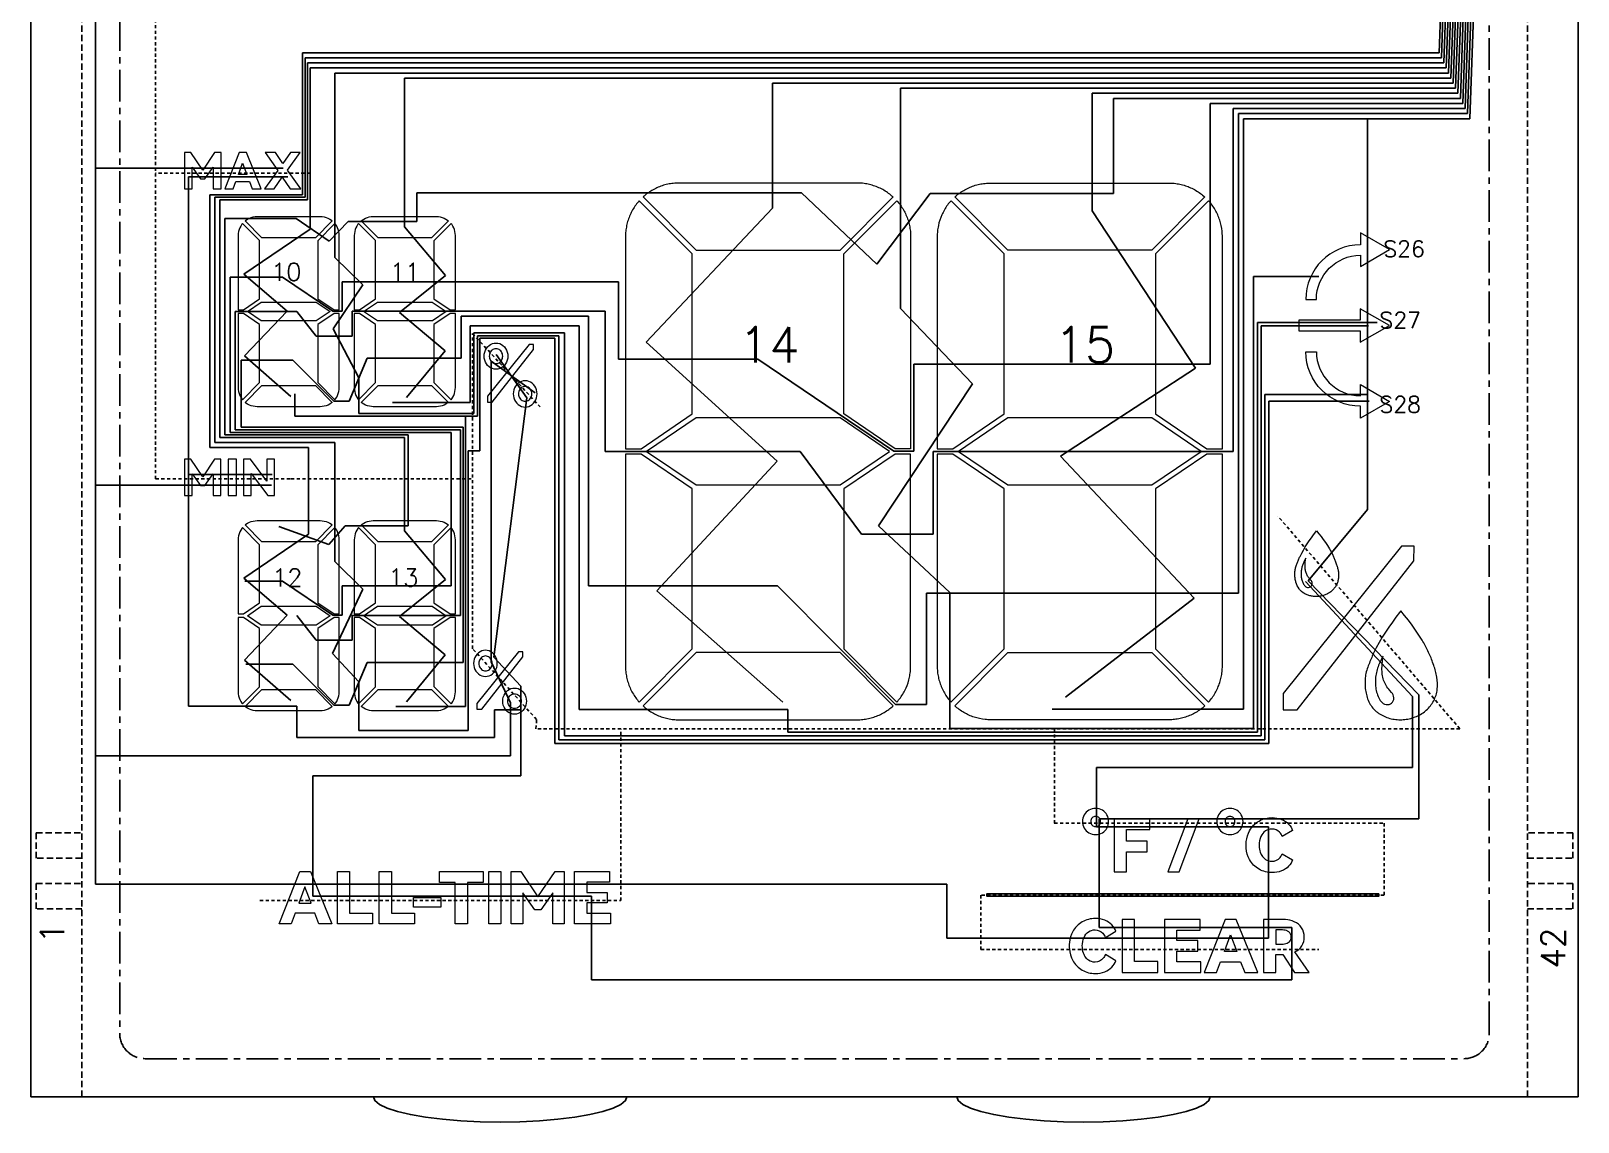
# Model space of a CAD drawing. Header units: millimetres. Extents: x 426 to 1899, y -1707 to -647.
# Drawn here: x 1028.1 to 1089.1, y -732.9 to -689.9 of the extents above; entities that cross this region are included whole.
import ezdxf
from ezdxf.enums import TextEntityAlignment as Align

# ---------------------------------------------------------------- set-up
doc = ezdxf.new("R2010")
doc.units = ezdxf.units.MM
doc.linetypes.add('CENTER', pattern=[2, 1.25, -0.25, 0.25, -0.25])
doc.linetypes.add('HIDDEN', pattern=[0.375, 0.25, -0.125])
for name, color, linetype in [('COM', 1, 'Continuous'), ('DL', 11, 'Continuous'), ('SEG', 42, 'Continuous')]:
    doc.layers.add(name, color=color, linetype=linetype)
doc.styles.add('ROMANS', font='ROMANS.shx', dxfattribs={"bigfont": 'AllInOneBig.shx'})

msp = doc.modelspace()

# ---------------------------------------------------------------- linework, layer by layer
msp.add_lwpolyline([(1089.137, -646.895), (1089.137, -731.895), (1028.137, -731.895), (1028.137, -646.895)], close=True)
at = {"linetype": 'HIDDEN'}
for points in [[(1030.137, -731.895), (1030.137, -646.895)], [(1087.137, -731.895), (1087.137, -646.895)], [(1030.137, -722.491), (1028.337, -722.491), (1028.337, -721.491), (1030.137, -721.491)], [(1087.137, -722.491), (1088.937, -722.491), (1088.937, -721.491), (1087.137, -721.491)], [(1030.137, -724.491), (1028.337, -724.491), (1028.337, -723.491), (1030.137, -723.491)], [(1087.137, -724.491), (1088.937, -724.491), (1088.937, -723.491), (1087.137, -723.491)]]:
    msp.add_lwpolyline(points, dxfattribs=at)
at = {"linetype": 'CENTER'}
msp.add_lwpolyline([(1084.637, -648.395), (1032.637, -648.395, 0.414214), (1031.637, -649.395), (1031.637, -729.395, 0.414214), (1032.637, -730.395), (1084.637, -730.395, 0.414214), (1085.637, -729.395), (1085.637, -649.395, 0.414214)], format="xyb", close=True, dxfattribs=at)
at = {"lineweight": 9}
for points in [[(1035.315, -696.088), (1035.631, -696.088), (1035.631, -694.663), (1035.38, -694.663), (1034.914, -695.35), (1034.445, -694.663), (1034.188, -694.663), (1034.188, -696.088), (1034.5, -696.088), (1034.5, -695.239), (1034.825, -695.703), (1034.994, -695.703), (1035.315, -695.243)], [(1036.865, -696.088), (1037.216, -696.088), (1036.637, -694.663), (1036.343, -694.663), (1035.781, -696.088), (1036.112, -696.088), (1036.217, -695.8), (1036.756, -695.8)], [(1038.365, -694.663), (1038.067, -695.091), (1037.774, -694.663), (1037.367, -694.663), (1037.865, -695.362), (1037.341, -696.088), (1037.723, -696.088), (1038.046, -695.625), (1038.363, -696.088), (1038.774, -696.088), (1038.251, -695.354), (1038.749, -694.663)], [(1036.32, -695.521), (1036.482, -695.078), (1036.651, -695.521)], [(1039.353, -698.018), (1037.245, -698.018), (1036.582, -697.352), (1036.611, -697.328), (1036.677, -697.284), (1036.748, -697.248), (1036.821, -697.22), (1036.897, -697.199), (1036.975, -697.186), (1037.054, -697.182), (1039.544, -697.182), (1039.62, -697.186), (1039.698, -697.198), (1039.774, -697.219), (1039.848, -697.247), (1039.918, -697.283), (1039.984, -697.326), (1040.016, -697.352)], [(1043.933, -698.018), (1041.825, -698.018), (1041.162, -697.352), (1041.192, -697.328), (1041.258, -697.284), (1041.328, -697.248), (1041.401, -697.22), (1041.477, -697.199), (1041.555, -697.186), (1041.634, -697.182), (1044.125, -697.182), (1044.2, -697.186), (1044.278, -697.198), (1044.355, -697.219), (1044.428, -697.247), (1044.499, -697.283), (1044.565, -697.326), (1044.596, -697.352)], [(1036.307, -700.858), (1036.513, -700.858), (1037.147, -700.428), (1037.147, -698.132), (1036.476, -697.459), (1036.45, -697.491), (1036.408, -697.557), (1036.372, -697.627), (1036.343, -697.701), (1036.323, -697.777), (1036.311, -697.855), (1036.307, -697.933)], [(1039.446, -700.424), (1040.086, -700.858), (1040.291, -700.858), (1040.291, -697.933), (1040.287, -697.855), (1040.275, -697.777), (1040.255, -697.701), (1040.226, -697.627), (1040.191, -697.557), (1040.148, -697.491), (1040.122, -697.459), (1039.446, -698.138)], [(1040.887, -700.858), (1041.093, -700.858), (1041.727, -700.428), (1041.727, -698.132), (1041.056, -697.459), (1041.03, -697.491), (1040.988, -697.557), (1040.952, -697.627), (1040.924, -697.701), (1040.903, -697.777), (1040.891, -697.855), (1040.887, -697.933)], [(1044.026, -700.424), (1044.666, -700.858), (1044.872, -700.858), (1044.872, -697.933), (1044.868, -697.855), (1044.855, -697.777), (1044.835, -697.701), (1044.807, -697.627), (1044.771, -697.557), (1044.728, -697.491), (1044.702, -697.459), (1044.026, -698.138)], [(1039.383, -701.303), (1037.216, -701.303), (1036.669, -700.933), (1037.216, -700.562), (1039.382, -700.562), (1039.929, -700.933)], [(1043.963, -701.303), (1041.796, -701.303), (1041.25, -700.933), (1041.797, -700.562), (1043.962, -700.562), (1044.509, -700.933)], [(1078.125, -701.275), (1078.125, -701.688), (1080.552, -701.688), (1080.552, -702.143), (1081.698, -701.481), (1080.552, -700.82), (1080.552, -701.275)], [(1036.307, -701.008), (1036.307, -703.932), (1036.311, -704.01), (1036.323, -704.088), (1036.343, -704.164), (1036.372, -704.238), (1036.407, -704.308), (1036.45, -704.374), (1036.476, -704.406), (1037.147, -703.733), (1037.147, -701.437), (1036.513, -701.008)], [(1039.446, -701.441), (1039.446, -703.728), (1040.122, -704.407), (1040.148, -704.374), (1040.191, -704.308), (1040.227, -704.238), (1040.255, -704.164), (1040.275, -704.088), (1040.287, -704.01), (1040.291, -703.932), (1040.291, -701.008), (1040.086, -701.008)], [(1040.887, -701.008), (1040.887, -703.932), (1040.891, -704.01), (1040.903, -704.088), (1040.924, -704.164), (1040.952, -704.238), (1040.988, -704.308), (1041.031, -704.374), (1041.056, -704.406), (1041.727, -703.733), (1041.727, -701.437), (1041.093, -701.008)], [(1044.026, -701.441), (1044.026, -703.728), (1044.702, -704.407), (1044.728, -704.374), (1044.771, -704.308), (1044.807, -704.238), (1044.835, -704.164), (1044.855, -704.088), (1044.868, -704.01), (1044.872, -703.932), (1044.872, -701.008), (1044.666, -701.008)], [(1046.889, -702.455), (1046.917, -702.529), (1046.934, -702.608), (1046.94, -702.689), (1046.934, -702.77), (1046.917, -702.849), (1046.889, -702.924), (1046.851, -702.993), (1046.803, -703.055), (1046.747, -703.108), (1046.685, -703.15), (1046.618, -703.181), (1046.546, -703.2), (1046.473, -703.207), (1046.4, -703.2), (1046.329, -703.181), (1046.261, -703.15), (1046.199, -703.108), (1046.143, -703.055), (1046.096, -702.993), (1046.057, -702.924), (1046.029, -702.849), (1046.013, -702.77), (1046.007, -702.689), (1046.013, -702.608), (1046.029, -702.529), (1046.057, -702.455), (1046.096, -702.385), (1046.143, -702.324), (1046.199, -702.271), (1046.261, -702.228), (1046.329, -702.197), (1046.4, -702.178), (1046.473, -702.172), (1046.546, -702.178), (1046.618, -702.197), (1046.685, -702.228), (1046.747, -702.271), (1046.803, -702.324), (1046.851, -702.385)], [(1047.775, -702.23), (1046.132, -704.27), (1046.132, -704.499), (1046.328, -704.499), (1047.946, -702.432), (1047.947, -702.23)], [(1046.353, -702.429), (1046.318, -702.453), (1046.286, -702.482), (1046.26, -702.517), (1046.238, -702.557), (1046.222, -702.599), (1046.212, -702.644), (1046.209, -702.69), (1046.212, -702.736), (1046.222, -702.781), (1046.238, -702.823), (1046.26, -702.862), (1046.286, -702.897), (1046.318, -702.927), (1046.353, -702.951), (1046.391, -702.969), (1046.432, -702.979), (1046.473, -702.983), (1046.515, -702.979), (1046.555, -702.969), (1046.593, -702.951), (1046.629, -702.927), (1046.66, -702.897), (1046.687, -702.862), (1046.709, -702.823), (1046.725, -702.781), (1046.734, -702.736), (1046.738, -702.69), (1046.734, -702.644), (1046.725, -702.599), (1046.709, -702.557), (1046.687, -702.517), (1046.66, -702.482), (1046.629, -702.453), (1046.593, -702.429), (1046.555, -702.411), (1046.515, -702.4), (1046.473, -702.397), (1046.432, -702.4), (1046.391, -702.411)], [(1039.544, -704.683), (1037.054, -704.683), (1036.978, -704.679), (1036.9, -704.667), (1036.824, -704.646), (1036.75, -704.618), (1036.68, -704.582), (1036.614, -704.539), (1036.582, -704.513), (1037.245, -703.847), (1039.353, -703.847), (1040.016, -704.513), (1039.987, -704.537), (1039.921, -704.581), (1039.851, -704.617), (1039.777, -704.645), (1039.701, -704.666), (1039.623, -704.679)], [(1044.124, -704.683), (1041.634, -704.683), (1041.558, -704.679), (1041.48, -704.667), (1041.404, -704.646), (1041.33, -704.618), (1041.26, -704.582), (1041.194, -704.539), (1041.162, -704.513), (1041.826, -703.847), (1043.933, -703.847), (1044.596, -704.513), (1044.567, -704.537), (1044.501, -704.581), (1044.431, -704.617), (1044.357, -704.645), (1044.281, -704.666), (1044.203, -704.679)], [(1047.207, -703.943), (1047.179, -704.018), (1047.162, -704.098), (1047.156, -704.178), (1047.162, -704.259), (1047.179, -704.338), (1047.207, -704.413), (1047.246, -704.482), (1047.293, -704.544), (1047.349, -704.596), (1047.411, -704.638), (1047.479, -704.669), (1047.551, -704.688), (1047.624, -704.695), (1047.697, -704.688), (1047.768, -704.669), (1047.836, -704.638), (1047.899, -704.596), (1047.954, -704.543), (1048.002, -704.482), (1048.04, -704.413), (1048.069, -704.338), (1048.085, -704.259), (1048.091, -704.178), (1048.085, -704.098), (1048.069, -704.018), (1048.04, -703.943), (1048.002, -703.875), (1047.954, -703.813), (1047.899, -703.76), (1047.836, -703.718), (1047.768, -703.687), (1047.697, -703.668), (1047.624, -703.661), (1047.55, -703.668), (1047.479, -703.687), (1047.411, -703.718), (1047.349, -703.76), (1047.293, -703.813), (1047.246, -703.875)], [(1047.362, -704.224), (1047.372, -704.268), (1047.388, -704.311), (1047.409, -704.35), (1047.436, -704.385), (1047.468, -704.414), (1047.503, -704.439), (1047.542, -704.456), (1047.582, -704.467), (1047.623, -704.47), (1047.665, -704.467), (1047.705, -704.456), (1047.744, -704.439), (1047.779, -704.415), (1047.811, -704.385), (1047.838, -704.35), (1047.86, -704.311), (1047.876, -704.269), (1047.885, -704.224), (1047.889, -704.178), (1047.885, -704.133), (1047.876, -704.088), (1047.86, -704.046), (1047.838, -704.007), (1047.811, -703.972), (1047.78, -703.942), (1047.744, -703.918), (1047.706, -703.901), (1047.665, -703.89), (1047.624, -703.886), (1047.582, -703.89), (1047.542, -703.9), (1047.504, -703.918), (1047.468, -703.942), (1047.437, -703.972), (1047.41, -704.006), (1047.388, -704.046), (1047.372, -704.088), (1047.362, -704.133), (1047.359, -704.178)], [(1060.037, -705.125), (1054.362, -705.125), (1052.412, -706.447), (1054.362, -707.77), (1060.037, -707.77), (1061.987, -706.447)], [(1066.653, -705.125), (1064.703, -706.447), (1066.653, -707.77), (1072.328, -707.77), (1074.278, -706.447), (1072.328, -705.125)], [(1034.914, -707.444), (1034.445, -706.756), (1034.188, -706.756), (1034.188, -708.182), (1034.499, -708.182), (1034.499, -707.333), (1034.824, -707.796), (1034.994, -707.796), (1035.315, -707.337), (1035.315, -708.182), (1035.63, -708.182), (1035.63, -706.756), (1035.379, -706.756)], [(1036.242, -706.756), (1035.909, -706.756), (1035.909, -708.182), (1036.242, -708.182)], [(1037.435, -707.621), (1036.789, -706.756), (1036.522, -706.756), (1036.522, -708.182), (1036.826, -708.182), (1036.826, -707.315), (1037.472, -708.182), (1037.739, -708.182), (1037.739, -706.756), (1037.435, -706.756)], [(1039.353, -710.013), (1037.245, -710.013), (1036.582, -709.347), (1036.611, -709.322), (1036.677, -709.279), (1036.748, -709.243), (1036.821, -709.214), (1036.897, -709.193), (1036.975, -709.181), (1037.054, -709.177), (1039.544, -709.177), (1039.62, -709.18), (1039.698, -709.193), (1039.774, -709.213), (1039.848, -709.241), (1039.918, -709.277), (1039.984, -709.32), (1040.016, -709.347)], [(1043.933, -710.013), (1041.825, -710.013), (1041.162, -709.347), (1041.192, -709.322), (1041.258, -709.279), (1041.328, -709.243), (1041.401, -709.214), (1041.477, -709.193), (1041.555, -709.181), (1041.634, -709.177), (1044.125, -709.177), (1044.2, -709.18), (1044.278, -709.193), (1044.355, -709.213), (1044.428, -709.241), (1044.499, -709.277), (1044.565, -709.32), (1044.596, -709.347)], [(1036.307, -712.852), (1036.513, -712.852), (1037.147, -712.422), (1037.147, -710.126), (1036.476, -709.453), (1036.45, -709.485), (1036.408, -709.551), (1036.372, -709.622), (1036.343, -709.695), (1036.323, -709.771), (1036.311, -709.849), (1036.307, -709.927)], [(1039.446, -712.418), (1040.086, -712.852), (1040.291, -712.852), (1040.291, -709.927), (1040.287, -709.849), (1040.275, -709.771), (1040.255, -709.695), (1040.226, -709.621), (1040.191, -709.551), (1040.148, -709.485), (1040.122, -709.453), (1039.446, -710.132)], [(1040.887, -712.852), (1041.093, -712.852), (1041.727, -712.422), (1041.727, -710.126), (1041.056, -709.453), (1041.03, -709.485), (1040.988, -709.551), (1040.952, -709.622), (1040.924, -709.695), (1040.903, -709.771), (1040.891, -709.849), (1040.887, -709.927)], [(1044.026, -712.418), (1044.666, -712.852), (1044.872, -712.852), (1044.872, -709.927), (1044.868, -709.849), (1044.855, -709.771), (1044.835, -709.695), (1044.807, -709.621), (1044.771, -709.551), (1044.728, -709.485), (1044.702, -709.453), (1044.026, -710.132)], [(1077.506, -715.99), (1077.506, -716.639), (1078.062, -716.639), (1082.666, -710.76), (1082.67, -710.185), (1082.18, -710.185)], [(1036.307, -713.002), (1036.307, -715.927), (1036.311, -716.004), (1036.323, -716.082), (1036.343, -716.159), (1036.372, -716.232), (1036.407, -716.303), (1036.45, -716.369), (1036.476, -716.401), (1037.147, -715.728), (1037.147, -713.432), (1036.513, -713.002)], [(1039.383, -713.297), (1037.216, -713.297), (1036.669, -712.927), (1037.216, -712.556), (1039.382, -712.556), (1039.929, -712.927)], [(1039.446, -713.436), (1039.446, -715.722), (1040.122, -716.401), (1040.148, -716.369), (1040.191, -716.303), (1040.227, -716.232), (1040.255, -716.159), (1040.275, -716.082), (1040.287, -716.004), (1040.291, -715.927), (1040.291, -713.002), (1040.086, -713.002)], [(1040.887, -713.002), (1040.887, -715.927), (1040.891, -716.004), (1040.903, -716.082), (1040.924, -716.159), (1040.952, -716.232), (1040.988, -716.303), (1041.031, -716.369), (1041.056, -716.401), (1041.727, -715.728), (1041.727, -713.432), (1041.093, -713.002)], [(1043.963, -713.297), (1041.796, -713.297), (1041.25, -712.927), (1041.797, -712.556), (1043.962, -712.556), (1044.509, -712.927)], [(1044.026, -713.436), (1044.026, -715.722), (1044.702, -716.401), (1044.728, -716.369), (1044.771, -716.303), (1044.807, -716.232), (1044.835, -716.159), (1044.855, -716.082), (1044.868, -716.004), (1044.872, -715.927), (1044.872, -713.002), (1044.666, -713.002)], [(1045.913, -714.314), (1045.845, -714.345), (1045.783, -714.388), (1045.727, -714.44), (1045.68, -714.502), (1045.642, -714.571), (1045.613, -714.646), (1045.596, -714.725), (1045.591, -714.806), (1045.596, -714.887), (1045.613, -714.966), (1045.642, -715.041), (1045.68, -715.11), (1045.727, -715.171), (1045.783, -715.224), (1045.845, -715.266), (1045.913, -715.297), (1045.984, -715.316), (1046.057, -715.323), (1046.13, -715.316), (1046.201, -715.297), (1046.268, -715.266), (1046.331, -715.224), (1046.387, -715.171), (1046.434, -715.11), (1046.472, -715.041), (1046.5, -714.966), (1046.518, -714.887), (1046.523, -714.806), (1046.518, -714.725), (1046.5, -714.646), (1046.472, -714.571), (1046.434, -714.502), (1046.387, -714.44), (1046.331, -714.388), (1046.268, -714.345), (1046.201, -714.314), (1046.13, -714.295), (1046.057, -714.289), (1045.984, -714.295)], [(1047.358, -714.347), (1045.716, -716.386), (1045.716, -716.614), (1045.911, -716.614), (1047.529, -714.548), (1047.53, -714.347)], [(1045.937, -714.545), (1045.902, -714.57), (1045.87, -714.599), (1045.843, -714.634), (1045.822, -714.673), (1045.806, -714.716), (1045.796, -714.76), (1045.793, -714.806), (1045.796, -714.852), (1045.806, -714.897), (1045.822, -714.939), (1045.843, -714.978), (1045.87, -715.013), (1045.902, -715.043), (1045.937, -715.067), (1045.975, -715.085), (1046.016, -715.096), (1046.057, -715.099), (1046.098, -715.096), (1046.139, -715.085), (1046.177, -715.067), (1046.212, -715.043), (1046.244, -715.013), (1046.271, -714.978), (1046.292, -714.939), (1046.308, -714.897), (1046.318, -714.852), (1046.321, -714.806), (1046.318, -714.76), (1046.308, -714.716), (1046.292, -714.673), (1046.271, -714.634), (1046.244, -714.599), (1046.212, -714.57), (1046.177, -714.545), (1046.139, -714.528), (1046.098, -714.517), (1046.057, -714.513), (1046.016, -714.517), (1045.975, -714.528)], [(1039.544, -716.677), (1037.054, -716.677), (1036.978, -716.673), (1036.9, -716.661), (1036.824, -716.641), (1036.75, -716.612), (1036.68, -716.577), (1036.614, -716.533), (1036.582, -716.507), (1037.245, -715.841), (1039.353, -715.841), (1040.016, -716.507), (1039.987, -716.532), (1039.921, -716.575), (1039.851, -716.611), (1039.777, -716.64), (1039.701, -716.661), (1039.623, -716.673)], [(1044.124, -716.677), (1041.634, -716.677), (1041.558, -716.673), (1041.48, -716.661), (1041.404, -716.641), (1041.33, -716.612), (1041.26, -716.577), (1041.194, -716.533), (1041.162, -716.507), (1041.826, -715.841), (1043.933, -715.841), (1044.596, -716.507), (1044.567, -716.532), (1044.501, -716.575), (1044.431, -716.611), (1044.357, -716.64), (1044.281, -716.661), (1044.203, -716.673)], [(1047.585, -715.99), (1047.623, -716.059), (1047.651, -716.134), (1047.668, -716.213), (1047.674, -716.294), (1047.668, -716.375), (1047.651, -716.453), (1047.623, -716.528), (1047.585, -716.597), (1047.537, -716.659), (1047.481, -716.711), (1047.419, -716.754), (1047.351, -716.785), (1047.28, -716.804), (1047.207, -716.81), (1047.133, -716.804), (1047.062, -716.785), (1046.994, -716.754), (1046.932, -716.712), (1046.876, -716.659), (1046.829, -716.597), (1046.79, -716.528), (1046.762, -716.453), (1046.745, -716.375), (1046.739, -716.294), (1046.745, -716.213), (1046.762, -716.134), (1046.79, -716.059), (1046.829, -715.99), (1046.876, -715.928), (1046.932, -715.876), (1046.994, -715.834), (1047.062, -715.803), (1047.133, -715.784), (1047.207, -715.777), (1047.28, -715.784), (1047.351, -715.803), (1047.419, -715.834), (1047.481, -715.876), (1047.537, -715.928)], [(1047.207, -716.586), (1047.165, -716.582), (1047.125, -716.572), (1047.086, -716.554), (1047.051, -716.53), (1047.02, -716.5), (1046.992, -716.465), (1046.97, -716.427), (1046.955, -716.384), (1046.945, -716.339), (1046.942, -716.294), (1046.945, -716.248), (1046.955, -716.204), (1046.971, -716.162), (1046.993, -716.122), (1047.02, -716.088), (1047.051, -716.058), (1047.087, -716.034), (1047.125, -716.016), (1047.166, -716.006), (1047.207, -716.002), (1047.248, -716.006), (1047.289, -716.016), (1047.327, -716.034), (1047.362, -716.058), (1047.394, -716.088), (1047.421, -716.123), (1047.443, -716.162), (1047.458, -716.204), (1047.468, -716.249), (1047.471, -716.294), (1047.468, -716.34), (1047.458, -716.384), (1047.443, -716.427), (1047.421, -716.466), (1047.394, -716.5), (1047.362, -716.53), (1047.327, -716.554), (1047.288, -716.572), (1047.248, -716.583)], [(1070.848, -720.93), (1070.848, -723.021), (1071.337, -723.021), (1071.337, -722.235), (1072.154, -722.235), (1072.154, -721.813), (1071.337, -721.813), (1071.337, -721.355), (1072.248, -721.355), (1072.248, -720.93)], [(1073.751, -720.93), (1072.968, -723.021), (1073.414, -723.021), (1074.197, -720.93)], [(1038.402, -725.079), (1037.923, -725.079), (1038.737, -723.017), (1039.163, -723.017), (1040, -725.079), (1039.493, -725.079), (1039.335, -724.663), (1038.554, -724.663)], [(1040.22, -723.017), (1040.702, -723.017), (1040.702, -724.651), (1041.606, -724.651), (1041.606, -725.08), (1040.22, -725.08)], [(1041.871, -723.017), (1042.353, -723.017), (1042.353, -724.651), (1043.258, -724.651), (1043.258, -725.08), (1041.871, -725.08)], [(1045.966, -723.442), (1045.346, -723.442), (1045.346, -725.08), (1044.867, -725.08), (1044.867, -723.442), (1044.247, -723.442), (1044.247, -723.017), (1045.966, -723.017)], [(1046.67, -725.079), (1046.189, -725.079), (1046.189, -723.016), (1046.67, -723.016)], [(1048.243, -724.522), (1047.998, -724.522), (1047.527, -723.851), (1047.527, -725.08), (1047.076, -725.08), (1047.076, -723.017), (1047.448, -723.017), (1048.128, -724.011), (1048.801, -723.017), (1049.164, -723.017), (1049.164, -725.08), (1048.708, -725.08), (1048.708, -723.857)], [(1050.855, -724.248), (1050.049, -724.248), (1050.049, -724.663), (1050.982, -724.663), (1050.982, -725.079), (1049.568, -725.079), (1049.568, -723.017), (1050.948, -723.017), (1050.948, -723.431), (1050.049, -723.431), (1050.049, -723.837), (1050.855, -723.837)], [(1038.937, -723.617), (1038.704, -724.26), (1039.183, -724.26)], [(1043.224, -724.037), (1044.297, -724.037), (1044.297, -724.42), (1043.224, -724.42)], [(1071.16, -724.907), (1071.16, -726.999), (1072.566, -726.999), (1072.566, -726.565), (1071.648, -726.565), (1071.648, -724.907)], [(1074.234, -724.907), (1072.834, -724.907), (1072.834, -726.999), (1074.269, -726.999), (1074.269, -726.576), (1073.323, -726.576), (1073.323, -726.156), (1074.14, -726.156), (1074.14, -725.739), (1073.323, -725.739), (1073.323, -725.327), (1074.234, -725.327)], [(1075.226, -724.907), (1074.4, -726.999), (1074.886, -726.999), (1075.04, -726.576), (1075.832, -726.576), (1075.992, -726.999), (1076.506, -726.999), (1075.657, -724.907)], [(1075.192, -726.167), (1075.429, -725.516), (1075.677, -726.167)]]:
    msp.add_lwpolyline(points, close=True, dxfattribs=at)
for points in [[(1060.713, -695.863), (1053.686, -695.863, 0.027043), (1053.463, -695.875, 0.02569), (1053.243, -695.91, 0.025883), (1053.029, -695.969, 0.025378), (1052.821, -696.05, 0.02692), (1052.623, -696.152, 0.026894), (1052.437, -696.275, 0.023453), (1052.271, -696.411), (1054.362, -698.51), (1060.037, -698.51), (1062.128, -696.411, 0.025285), (1061.955, -696.27, 0.025796), (1061.769, -696.148, 0.025715), (1061.57, -696.047, 0.027232), (1061.363, -695.967, 0.027355), (1061.148, -695.909, 0.026162), (1060.928, -695.874, 0.026007)], [(1066.653, -698.51), (1064.562, -696.411, -0.023448), (1064.728, -696.275, -0.026894), (1064.914, -696.152, -0.026903), (1065.112, -696.05, -0.025381), (1065.319, -695.969, -0.025883), (1065.534, -695.91, -0.025686), (1065.754, -695.875, -0.027041), (1065.977, -695.863), (1073.004, -695.863, -0.026007), (1073.218, -695.874, -0.026162), (1073.439, -695.909, -0.027355), (1073.653, -695.967, -0.027232), (1073.861, -696.047, -0.025715), (1074.059, -696.148, -0.025796), (1074.246, -696.27, -0.025285), (1074.419, -696.411), (1072.328, -698.51)], [(1051.577, -706.342), (1052.191, -706.342), (1054.213, -704.97), (1054.213, -698.66), (1052.122, -696.56, 0.026749), (1051.982, -696.733, 0.027226), (1051.861, -696.92, 0.026495), (1051.76, -697.119, 0.026396), (1051.68, -697.327, 0.027146), (1051.623, -697.542, 0.026635), (1051.588, -697.762, 0.025324), (1051.577, -697.981)], [(1062.821, -706.342), (1062.208, -706.342), (1060.187, -704.97), (1060.187, -698.66), (1062.276, -696.56, -0.026097), (1062.416, -696.733, -0.027338), (1062.537, -696.92, -0.026695), (1062.638, -697.118, -0.026129), (1062.718, -697.326, -0.025862), (1062.776, -697.541, -0.025449), (1062.81, -697.761, -0.025455), (1062.821, -697.981)], [(1063.868, -706.342), (1064.481, -706.342), (1066.504, -704.97), (1066.504, -698.66), (1064.413, -696.56, 0.026754), (1064.273, -696.733, 0.027264), (1064.152, -696.92, 0.0257), (1064.051, -697.119, 0.053033), (1063.914, -697.542, 0.026602), (1063.879, -697.762, 0.025331), (1063.868, -697.981)], [(1072.477, -704.97), (1074.498, -706.342), (1075.112, -706.342), (1075.112, -697.981, 0.025455), (1075.101, -697.761, 0.05314), (1075.009, -697.326, 0.026129), (1074.929, -697.118, 0.026695), (1074.828, -696.92, 0.027338), (1074.707, -696.733, 0.026097), (1074.567, -696.56), (1072.477, -698.66)], [(1078.405, -700.449), (1078.821, -700.449, -0.413108), (1080.553, -698.713), (1080.553, -699.15), (1081.698, -698.489), (1080.553, -697.827), (1080.553, -698.296, 0.41331)], [(1081.698, -704.474), (1080.553, -705.135), (1080.553, -704.666, -0.413408), (1078.405, -702.514), (1078.821, -702.514, 0.413145), (1080.553, -704.25), (1080.553, -703.813)], [(1051.577, -706.554), (1051.577, -714.913, 0.025176), (1051.589, -715.131, 0.025437), (1051.623, -715.351, 0.02596), (1051.68, -715.566, 0.05203), (1051.86, -715.973, 0.025206), (1051.981, -716.16, 0.02621), (1052.121, -716.333), (1054.213, -714.234), (1054.213, -707.924), (1052.191, -706.554)], [(1060.186, -707.924), (1060.186, -714.234), (1062.276, -716.333, 0.027763), (1062.417, -716.16, 0.027313), (1062.538, -715.973, 0.026502), (1062.639, -715.775, 0.051522), (1062.776, -715.351, 0.026215), (1062.81, -715.132, 0.026815), (1062.821, -714.913), (1062.821, -706.553), (1062.207, -706.553)], [(1063.868, -706.554), (1063.868, -714.913, 0.025204), (1063.88, -715.131, 0.025482), (1063.914, -715.351, 0.02596), (1063.971, -715.566, 0.025669), (1064.051, -715.774, 0.026688), (1064.151, -715.973, 0.025178), (1064.272, -716.16, 0.026178), (1064.412, -716.333), (1066.503, -714.234), (1066.503, -707.924), (1064.482, -706.554)], [(1072.476, -707.924), (1072.476, -714.234), (1074.567, -716.333, 0.027763), (1074.707, -716.16, 0.027313), (1074.829, -715.973, 0.026502), (1074.93, -715.775, 0.027952), (1075.009, -715.566, 0.026949), (1075.067, -715.351, 0.026215), (1075.101, -715.132, 0.026815), (1075.112, -714.913), (1075.112, -706.553), (1074.498, -706.553)], [(1078.989, -712.155, -0.037147), (1078.846, -712.171, -0.04056), (1078.702, -712.165, -0.039202), (1078.56, -712.138, -0.039275), (1078.424, -712.089, -0.040696), (1078.298, -712.019), (1078.234, -711.971, -0.058122), (1078.135, -711.866, -0.08982), (1078.012, -711.606, -0.032301), (1077.983, -711.465, -0.029475), (1077.971, -711.322, -0.02971), (1077.976, -711.177, -0.04035), (1078.001, -711.035), (1078.014, -710.992, -0.011381), (1078.062, -710.856, -0.011845), (1078.115, -710.722, -0.010834), (1078.175, -710.59), (1078.24, -710.461), (1078.309, -710.335), (1078.383, -710.211), (1078.46, -710.089), (1078.54, -709.969), (1078.623, -709.851), (1078.708, -709.734), (1078.794, -709.619), (1078.824, -709.581), (1078.914, -709.693), (1079.003, -709.807), (1079.089, -709.922), (1079.173, -710.04), (1079.254, -710.16), (1079.33, -710.282, -0.009798), (1079.402, -710.407, -0.00989), (1079.467, -710.536, -0.011282), (1079.526, -710.667, -0.014789), (1079.578, -710.802), (1079.605, -710.879, -0.019227), (1079.649, -711.016, -0.024299), (1079.68, -711.158, -0.033248), (1079.695, -711.301, -0.038872), (1079.689, -711.445, -0.045113), (1079.659, -711.586, -0.04854), (1079.604, -711.719, -0.043102), (1079.525, -711.84, -0.040191), (1079.428, -711.946), (1079.384, -711.985, -0.036204), (1079.26, -712.06, -0.035473), (1079.128, -712.117, -0.036405)], [(1078.217, -711.299, 0.038974), (1078.231, -711.442, 0.043739), (1078.268, -711.581, 0.055855), (1078.332, -711.711, 0.15475), (1078.436, -711.798, 0.211475), (1078.576, -711.793), (1078.6, -711.777, 0.239774), (1078.655, -711.649, 0.174707), (1078.6, -711.519), (1078.559, -711.475, -0.043741), (1078.473, -711.36, -0.057211), (1078.412, -711.23, -0.051449), (1078.381, -711.089, -0.033039), (1078.375, -710.945, -0.029018), (1078.4, -710.658), (1078.352, -710.744, 0.02601), (1078.294, -710.875, 0.030588), (1078.25, -711.013, 0.032117), (1078.224, -711.155, 0.032843)], [(1080.804, -716.092, 0.08975), (1081.008, -716.522, 0.058852), (1081.172, -716.697, 0.024086), (1081.28, -716.776, 0.040472), (1081.488, -716.893, 0.039202), (1081.713, -716.974, 0.040937), (1081.948, -717.019, 0.037461), (1082.187, -717.028, 0.038928), (1082.424, -717.001, 0.037722), (1082.655, -716.939, 0.036249), (1082.875, -716.845, 0.034797), (1083.079, -716.72), (1083.152, -716.655, 0.037544), (1083.314, -716.479, 0.045244), (1083.444, -716.279, 0.046505), (1083.536, -716.058, 0.044266), (1083.586, -715.824, 0.072707), (1083.571, -715.348, 0.026755), (1083.519, -715.114, 0.019643), (1083.446, -714.886), (1083.402, -714.758, 0.012614), (1083.316, -714.535, 0.011564), (1083.218, -714.316, 0.012046), (1083.109, -714.103, 0.010847), (1082.991, -713.895), (1082.864, -713.692), (1082.731, -713.494), (1082.591, -713.299), (1082.447, -713.108), (1082.3, -712.919), (1082.151, -712.732), (1082.102, -712.795), (1081.958, -712.986), (1081.817, -713.18), (1081.68, -713.376), (1081.547, -713.575), (1081.419, -713.777), (1081.297, -713.983), (1081.182, -714.193), (1081.074, -714.407, 0.011053), (1080.976, -714.625, 0.011915), (1080.887, -714.847, 0.011246), (1080.808, -715.073), (1080.785, -715.145, 0.041635), (1080.745, -715.38, 0.029838), (1080.737, -715.62, 0.029756), (1080.756, -715.858, 0.032894)], [(1060.037, -714.383), (1054.362, -714.383), (1052.271, -716.483, 0.02636), (1052.444, -716.624, 0.02571), (1052.63, -716.746, 0.025351), (1052.828, -716.848, 0.026863), (1053.036, -716.927, 0.02712), (1053.251, -716.985, 0.026713), (1053.471, -717.019, 0.024759), (1053.686, -717.03), (1060.713, -717.03, 0.02617), (1060.935, -717.018, 0.026574), (1061.155, -716.983, 0.026713), (1061.37, -716.924, 0.028221), (1061.578, -716.844, 0.026758), (1061.776, -716.742, 0.024995), (1061.962, -716.619, 0.025684), (1062.128, -716.483)], [(1065.977, -717.03, -0.024668), (1065.762, -717.019, -0.052549), (1065.327, -716.927, -0.026863), (1065.119, -716.848, -0.025976), (1064.921, -716.746, -0.026246), (1064.734, -716.624, -0.025381), (1064.562, -716.483), (1066.653, -714.383), (1072.328, -714.383), (1074.419, -716.483, -0.025684), (1074.252, -716.619, -0.024995), (1074.067, -716.742, -0.026758), (1073.869, -716.844, -0.028221), (1073.661, -716.924, -0.026713), (1073.446, -716.983, -0.026574), (1073.226, -717.018, -0.02617), (1073.004, -717.03)], [(1081.144, -715.582, 0.038755), (1081.168, -715.82, 0.043309), (1081.229, -716.051, 0.055605), (1081.334, -716.265, 0.157706), (1081.507, -716.41, 0.214379), (1081.739, -716.401), (1081.779, -716.376, 0.240999), (1081.87, -716.164, 0.175538), (1081.779, -715.948), (1081.712, -715.875, -0.042455), (1081.569, -715.683, -0.057014), (1081.468, -715.467, -0.052036), (1081.417, -715.234, -0.034265), (1081.406, -714.995, -0.019856), (1081.42, -714.756, -0.012459), (1081.448, -714.518, 0.017371), (1081.368, -714.661, 0.026785), (1081.271, -714.88, 0.030732), (1081.199, -715.108, 0.033819), (1081.155, -715.343, 0.034465)], [(1069.852, -720.597, 0.13599), (1069.665, -720.782, 0.134469), (1069.597, -721.044, 0.136373), (1069.665, -721.302, 0.133315), (1069.852, -721.485, 0.132147), (1070.114, -721.553, 0.132004), (1070.38, -721.485, 0.136567), (1070.562, -721.302, 0.132546), (1070.628, -721.044, 0.129725), (1070.562, -720.781, 0.138032), (1070.38, -720.597, 0.133619), (1070.114, -720.53, 0.131214)], [(1069.975, -721.187, 0.216647), (1070.114, -721.244, 0.211796), (1070.255, -721.187, 0.202083), (1070.311, -721.044, 0.200655), (1070.255, -720.897, 0.21318), (1070.114, -720.838, 0.219714), (1069.975, -720.895, 0.192468), (1069.922, -721.044, 0.196943)], [(1075.15, -720.597, 0.13599), (1074.963, -720.782, 0.134469), (1074.894, -721.044, 0.136373), (1074.963, -721.302, 0.133315), (1075.15, -721.485, 0.132147), (1075.412, -721.553, 0.132004), (1075.677, -721.485, 0.136567), (1075.86, -721.302, 0.132546), (1075.926, -721.044, 0.129725), (1075.86, -720.781, 0.138032), (1075.677, -720.597, 0.133619), (1075.412, -720.53, 0.131214)], [(1075.273, -721.187, 0.216647), (1075.412, -721.244, 0.211796), (1075.553, -721.187, 0.202083), (1075.609, -721.044, 0.200655), (1075.553, -720.897, 0.21318), (1075.412, -720.838, 0.219714), (1075.273, -720.895, 0.192468), (1075.22, -721.044, 0.196943)], [(1077.39, -722.456, 0.066814), (1077.475, -722.313), (1077.883, -722.553, -0.112021), (1077.726, -722.806, -0.104124), (1077.448, -722.99, -0.097407), (1077.075, -723.058, -0.133353), (1076.558, -722.924, -0.13916), (1076.186, -722.543, -0.106925), (1076.054, -722.091, -0.044283), (1076.055, -721.835, -0.104322), (1076.186, -721.404, -0.138837), (1076.558, -721.024, -0.132875), (1077.075, -720.89, -0.099091), (1077.448, -720.958, -0.105783), (1077.726, -721.142, -0.113573), (1077.883, -721.395), (1077.475, -721.635, 0.086357), (1077.368, -721.466, 0.217169), (1077.063, -721.338, 0.152358), (1076.81, -721.414, 0.137417), (1076.63, -721.634, 0.10837), (1076.563, -721.973, 0.02331), (1076.567, -722.067, 0.086542), (1076.63, -722.313, 0.030004), (1076.667, -722.381, 0.110104), (1076.81, -722.534, 0.151855), (1077.063, -722.61, 0.2397)], [(1069.083, -725.813, 0.044283), (1069.081, -726.069, 0.106925), (1069.214, -726.52, 0.13916), (1069.585, -726.902, 0.133353), (1070.102, -727.036, 0.097407), (1070.475, -726.967, 0.104124), (1070.754, -726.783, 0.112021), (1070.911, -726.53), (1070.502, -726.29, -0.066814), (1070.418, -726.434, -0.2397), (1070.091, -726.587, -0.151855), (1069.838, -726.512, -0.110104), (1069.694, -726.359, -0.030004), (1069.658, -726.29, -0.086542), (1069.595, -726.044, -0.02331), (1069.591, -725.95, -0.10837), (1069.658, -725.612, -0.137417), (1069.838, -725.392, -0.152358), (1070.091, -725.316, -0.217169), (1070.396, -725.444, -0.086357), (1070.502, -725.613), (1070.911, -725.373, 0.113573), (1070.754, -725.12, 0.105783), (1070.475, -724.936, 0.099091), (1070.102, -724.867, 0.132875), (1069.585, -725.002, 0.138837), (1069.214, -725.382, 0.104322)], [(1076.729, -724.907), (1076.729, -726.999), (1077.218, -726.999), (1077.218, -726.29), (1077.495, -726.29), (1077.958, -726.996), (1078.538, -726.999), (1077.975, -726.187, 0.140389), (1078.246, -725.947, 0.143156), (1078.341, -725.599, 0.148395), (1078.238, -725.236, 0.147459), (1077.942, -724.993, 0.086219), (1077.6, -724.911, 0.019145), (1077.489, -724.907)], [(1077.218, -725.882), (1077.432, -725.882, 0.026963), (1077.51, -725.878, 0.102467), (1077.71, -725.817, 0.252177), (1077.823, -725.645, 0.07246), (1077.821, -725.541, 0.256348), (1077.687, -725.365, 0.034491), (1077.64, -725.346, 0.075864), (1077.432, -725.319), (1077.218, -725.319)]]:
    msp.add_lwpolyline(points, format="xyb", close=True, dxfattribs=at)
at = {"ltscale": 0.5}
msp.add_lwpolyline([(1081.279, -723.888), (1081.279, -723.988), (1065.83, -723.988), (1065.83, -723.888)], close=True, dxfattribs=at)
for points in [[(1041.637, -731.895), (1041.698, -732.051), (1041.881, -732.204), (1042.182, -732.349), (1042.592, -732.483), (1043.101, -732.602), (1043.698, -732.704), (1044.367, -732.786), (1045.092, -732.846), (1045.855, -732.883), (1046.637, -732.895), (1047.419, -732.883), (1048.182, -732.846), (1048.907, -732.786), (1049.576, -732.704), (1050.172, -732.602), (1050.682, -732.483), (1051.092, -732.349), (1051.392, -732.204), (1051.575, -732.051), (1051.637, -731.895)], [(1064.637, -731.895), (1064.698, -732.051), (1064.881, -732.204), (1065.182, -732.349), (1065.592, -732.483), (1066.101, -732.602), (1066.698, -732.704), (1067.367, -732.786), (1068.092, -732.846), (1068.855, -732.883), (1069.637, -732.895), (1070.419, -732.883), (1071.182, -732.846), (1071.907, -732.786), (1072.576, -732.704), (1073.172, -732.602), (1073.682, -732.483), (1074.092, -732.349), (1074.392, -732.204), (1074.575, -732.051), (1074.637, -731.895)]]:
    msp.add_lwpolyline(points)
at = {"layer": 'COM'}
for p, q in [((1085.209, -672.105), (1084.496, -692.524)), ((1070.814, -692.524), (1084.496, -692.524)), ((1070.814, -692.524), (1070.814, -696.276)), ((1058.517, -696.245), (1043.35, -696.245)), ((1043.35, -696.245), (1043.35, -697.376)), ((1061.494, -699.063), (1058.517, -696.245)), ((1063.597, -696.276), (1061.494, -699.063)), ((1070.814, -696.276), (1063.597, -696.276)), ((1038.592, -697.261), (1035.787, -697.261)), ((1035.787, -697.261), (1035.787, -705.796)), ((1039.897, -698.151), (1038.592, -697.261)), ((1040.644, -697.376), (1039.897, -698.151)), ((1043.35, -697.376), (1040.644, -697.376)), ((1035.787, -705.796), (1043.012, -705.796)), ((1043.012, -705.796), (1043.012, -709.382)), ((1039.88, -710.113), (1037.915, -709.407)), ((1040.531, -709.382), (1039.88, -710.113)), ((1043.012, -709.382), (1040.531, -709.382))]:
    msp.add_line(p, q, dxfattribs=at)
at = {"layer": 'COM', "color": 2}
for p, q in [((1085.26, -673.505), (1084.589, -692.724)), ((1084.589, -692.724), (1074.631, -692.724)), ((1074.631, -692.724), (1074.631, -703.007)), ((1038.052, -699.569), (1035.987, -699.569)), ((1035.987, -699.569), (1035.987, -705.696)), ((1040.035, -700.914), (1038.052, -699.569)), ((1051.304, -699.759), (1040.406, -699.759)), ((1040.406, -699.759), (1040.406, -700.914)), ((1051.304, -702.803), (1051.304, -699.759)), ((1040.035, -700.914), (1040.406, -700.914)), ((1056.802, -702.803), (1051.304, -702.803)), ((1062.154, -706.433), (1056.802, -702.803)), ((1074.631, -703.007), (1062.941, -703.007)), ((1062.941, -703.007), (1062.941, -706.433)), ((1035.987, -705.696), (1044.703, -705.696)), ((1044.703, -711.753), (1044.703, -705.696)), ((1062.941, -706.433), (1062.154, -706.433)), ((1038.052, -711.563), (1036.575, -711.563)), ((1040.035, -712.909), (1038.052, -711.563)), ((1044.703, -711.753), (1040.406, -711.753)), ((1040.406, -711.753), (1040.406, -712.909)), ((1040.035, -712.909), (1040.406, -712.909))]:
    msp.add_line(p, q, dxfattribs=at)
at = {"layer": 'COM', "color": 3}
for p, q in [((1085.312, -674.905), (1084.682, -692.924)), ((1075.543, -692.924), (1084.682, -692.924)), ((1075.543, -706.451), (1075.543, -692.924)), ((1038.616, -700.927), (1036.187, -700.927)), ((1036.187, -700.927), (1036.187, -705.596)), ((1039.377, -701.899), (1038.616, -700.927)), ((1050.779, -700.919), (1040.8, -700.919)), ((1040.8, -700.919), (1040.8, -701.899)), ((1050.779, -706.456), (1050.779, -700.919)), ((1040.8, -701.899), (1039.377, -701.899)), ((1036.187, -705.596), (1045.074, -705.596)), ((1045.074, -712.914), (1045.074, -705.596)), ((1058.464, -706.456), (1050.779, -706.456)), ((1060.89, -709.71), (1058.464, -706.456)), ((1075.543, -706.451), (1063.711, -706.451)), ((1063.711, -706.451), (1063.711, -709.71)), ((1063.711, -709.71), (1060.89, -709.71)), ((1039.377, -713.893), (1038.616, -712.921)), ((1045.074, -712.914), (1040.8, -712.914)), ((1040.8, -712.914), (1040.8, -713.893)), ((1040.8, -713.893), (1039.377, -713.893))]:
    msp.add_line(p, q, dxfattribs=at)
at = {"layer": 'COM', "color": 4}
for p, q in [((1085.363, -676.305), (1084.775, -693.124)), ((1075.743, -693.124), (1084.775, -693.124)), ((1075.743, -693.124), (1075.743, -712.032)), ((1050.126, -701.119), (1045.104, -701.119)), ((1045.104, -701.119), (1045.104, -702.775)), ((1050.126, -711.754), (1050.126, -701.119)), ((1038.461, -702.845), (1036.423, -702.845)), ((1036.423, -702.845), (1036.423, -705.496)), ((1040.074, -704.465), (1038.461, -702.845)), ((1041.392, -702.775), (1040.689, -704.465)), ((1045.104, -702.775), (1041.392, -702.775)), ((1040.689, -704.465), (1040.074, -704.465)), ((1036.423, -705.496), (1045.174, -705.496)), ((1045.174, -714.77), (1045.174, -705.496)), ((1057.567, -711.754), (1050.126, -711.754)), ((1062.227, -716.433), (1057.567, -711.754)), ((1075.743, -712.032), (1063.45, -712.032)), ((1063.45, -712.032), (1063.45, -716.433)), ((1038.461, -714.84), (1036.608, -714.84)), ((1040.074, -716.459), (1038.461, -714.84)), ((1041.392, -714.77), (1040.689, -716.459)), ((1045.174, -714.77), (1041.392, -714.77)), ((1040.689, -716.459), (1040.074, -716.459)), ((1063.45, -716.433), (1062.227, -716.433))]:
    msp.add_line(p, q, dxfattribs=at)
at = {"layer": 'COM', "color": 5}
for p, q in [((1085.414, -677.705), (1084.869, -693.324)), ((1084.869, -693.324), (1075.943, -693.324)), ((1075.943, -693.324), (1075.943, -716.617)), ((1080.837, -693.324), (1080.837, -708.734)), ((1034.347, -716.489), (1034.347, -695.612)), ((1034.347, -695.612), (1038.266, -695.612)), ((1045.451, -704.518), (1045.451, -701.488)), ((1049.756, -701.488), (1045.451, -701.488)), ((1049.756, -716.619), (1049.756, -701.488)), ((1076.493, -717.519), (1076.493, -701.369)), ((1076.493, -701.369), (1081.217, -701.369)), ((1045.749, -701.886), (1048.946, -701.886)), ((1045.749, -701.886), (1045.749, -705.059)), ((1048.946, -701.886), (1048.946, -717.819)), ((1047.683, -704.333), (1046.482, -702.625)), ((1038.546, -705.059), (1038.546, -704.175)), ((1042.397, -704.518), (1045.451, -704.518)), ((1046.387, -714.564), (1047.683, -704.333)), ((1080.837, -704.204), (1076.793, -704.204)), ((1076.793, -717.819), (1076.793, -704.204)), ((1045.749, -705.059), (1038.546, -705.059)), ((1045.274, -705.059), (1045.274, -716.511)), ((1034.347, -707.362), (1037.642, -707.362)), ((1080.837, -708.734), (1078.495, -711.545)), ((1078.495, -711.545), (1082.865, -716.052)), ((1047.455, -715.702), (1046.387, -714.564)), ((1047.455, -719.241), (1047.455, -715.702)), ((1082.865, -716.052), (1082.865, -720.938)), ((1038.623, -716.489), (1034.347, -716.489)), ((1038.623, -717.735), (1038.623, -716.489)), ((1045.274, -716.511), (1042.526, -716.511)), ((1046.409, -717.735), (1046.409, -716.637)), ((1046.409, -716.637), (1047.455, -716.637)), ((1057.977, -716.619), (1049.756, -716.619)), ((1057.977, -717.519), (1057.977, -716.619)), ((1075.943, -716.617), (1068.399, -716.617)), ((1038.623, -717.735), (1046.409, -717.735)), ((1076.793, -717.819), (1048.946, -717.819)), ((1076.493, -717.519), (1057.977, -717.519)), ((1039.251, -723.987), (1039.251, -719.241)), ((1039.251, -719.241), (1047.455, -719.241)), ((1082.865, -720.938), (1070.253, -720.938)), ((1070.253, -720.938), (1070.253, -725.225)), ((1050.241, -723.987), (1039.251, -723.987)), ((1050.241, -727.292), (1050.241, -723.987)), ((1070.253, -725.225), (1077.853, -725.225)), ((1077.853, -725.225), (1077.853, -727.292)), ((1077.853, -727.292), (1050.241, -727.292))]:
    msp.add_line(p, q, dxfattribs=at)
at = {"layer": 'DL', "color": 6, "linetype": 'HIDDEN', "ltscale": 0.5}
for p, q in [((1033.052, -707.532), (1033.052, -677.477)), ((1039.145, -695.477), (1033.052, -695.477)), ((1045.55, -714.226), (1045.55, -701.795)), ((1045.55, -701.795), (1048.212, -704.694)), ((1033.052, -707.532), (1038.389, -707.532)), ((1038.389, -707.532), (1045.55, -707.532)), ((1084.473, -717.382), (1077.299, -708.999)), ((1048.073, -717.019), (1045.55, -714.226)), ((1048.049, -717.382), (1048.073, -717.019)), ((1084.473, -717.382), (1048.049, -717.382)), ((1051.392, -724.159), (1051.392, -717.382)), ((1068.496, -721.109), (1068.496, -717.382)), ((1068.487, -721.109), (1081.491, -721.109)), ((1081.491, -721.109), (1081.491, -723.951)), ((1081.491, -723.951), (1065.59, -723.951)), ((1065.59, -723.951), (1065.59, -726.086)), ((1037.167, -724.159), (1051.392, -724.159)), ((1065.59, -726.086), (1078.913, -726.086))]:
    msp.add_line(p, q, dxfattribs=at)
at = {"layer": 'SEG'}
for p, q in [((1084.798, -658.105), (1083.659, -690.724)), ((1084.849, -659.505), (1083.752, -690.924)), ((1084.9, -660.905), (1083.845, -691.124)), ((1084.951, -662.305), (1083.938, -691.324)), ((1085.002, -663.705), (1084.031, -691.524)), ((1085.053, -665.105), (1084.124, -691.724)), ((1085.105, -666.505), (1084.217, -691.924)), ((1085.156, -667.905), (1084.31, -692.124)), ((1085.207, -669.305), (1084.403, -692.324)), ((1030.684, -671.232), (1030.684, -723.513)), ((1038.845, -690.724), (1083.659, -690.724)), ((1038.845, -696.325), (1038.845, -690.724)), ((1038.945, -690.924), (1083.752, -690.924)), ((1038.945, -696.425), (1038.945, -690.924)), ((1039.045, -691.124), (1083.845, -691.124)), ((1039.045, -696.525), (1039.045, -691.124)), ((1039.145, -691.324), (1083.938, -691.324)), ((1039.145, -691.324), (1039.145, -697.676)), ((1040.115, -691.524), (1040.115, -698.799)), ((1040.115, -691.524), (1084.031, -691.524)), ((1042.865, -697.589), (1042.865, -691.724)), ((1042.865, -691.724), (1084.124, -691.724)), ((1057.379, -691.924), (1057.379, -696.847)), ((1057.379, -691.924), (1084.217, -691.924)), ((1062.416, -692.124), (1062.416, -700.809)), ((1062.416, -692.124), (1084.31, -692.124)), ((1069.978, -692.324), (1069.978, -696.96)), ((1069.978, -692.324), (1084.403, -692.324)), ((1030.684, -695.271), (1038.087, -695.271)), ((1035.187, -696.325), (1038.845, -696.325)), ((1035.187, -696.325), (1035.187, -706.296)), ((1035.387, -696.425), (1038.945, -696.425)), ((1035.387, -696.425), (1035.387, -706.096)), ((1035.587, -696.525), (1039.045, -696.525)), ((1035.587, -696.525), (1035.587, -705.896)), ((1057.379, -696.847), (1052.39, -702.133)), ((1069.978, -696.96), (1074.059, -703.159)), ((1039.145, -697.676), (1036.526, -699.45)), ((1042.865, -697.589), (1044.481, -699.508)), ((1040.115, -698.799), (1041.221, -699.879)), ((1036.526, -699.45), (1038.243, -700.915)), ((1044.481, -699.508), (1042.673, -700.967)), ((1076.343, -717.369), (1076.343, -699.542)), ((1076.343, -699.542), (1078.921, -699.542)), ((1041.221, -699.879), (1040.053, -701.616)), ((1062.416, -700.809), (1065.257, -703.776)), ((1038.243, -700.915), (1036.563, -702.681)), ((1042.673, -700.967), (1044.475, -702.479)), ((1076.643, -717.669), (1076.643, -701.493)), ((1076.643, -701.493), (1080.876, -701.493)), ((1040.053, -701.616), (1041.061, -703.539)), ((1045.599, -704.954), (1045.599, -701.764)), ((1045.599, -701.764), (1049.176, -701.764)), ((1045.832, -706.426), (1045.832, -701.986)), ((1045.832, -701.986), (1048.796, -701.986)), ((1048.796, -701.986), (1048.796, -717.969)), ((1049.176, -701.764), (1049.176, -717.669)), ((1036.563, -702.681), (1038.387, -704.276)), ((1044.475, -702.479), (1042.94, -704.321)), ((1052.39, -702.133), (1057.553, -706.835)), ((1046.282, -714.743), (1046.282, -702.889)), ((1046.282, -702.889), (1048.022, -704.13)), ((1074.059, -703.159), (1068.73, -706.632)), ((1041.061, -703.539), (1041.061, -704.954)), ((1065.257, -703.776), (1061.558, -709.379)), ((1076.943, -717.969), (1076.943, -704.469)), ((1076.943, -704.469), (1080.906, -704.469)), ((1041.061, -704.954), (1045.599, -704.954)), ((1035.187, -706.296), (1039.084, -706.296)), ((1035.387, -706.096), (1040.115, -706.096)), ((1035.587, -705.896), (1042.865, -705.896)), ((1039.084, -709.712), (1039.084, -706.296)), ((1040.115, -706.096), (1040.115, -710.794)), ((1042.865, -705.896), (1042.865, -709.583)), ((1045.374, -717.448), (1045.374, -706.426)), ((1045.374, -706.426), (1045.832, -706.426)), ((1057.553, -706.835), (1052.82, -711.948)), ((1068.73, -706.632), (1073.998, -712.231)), ((1030.684, -707.774), (1037.618, -707.774)), ((1061.558, -709.379), (1064.366, -712.009)), ((1039.084, -709.712), (1036.526, -711.444)), ((1042.865, -709.583), (1044.481, -711.502)), ((1040.115, -710.794), (1041.221, -711.873)), ((1036.526, -711.444), (1038.243, -712.909)), ((1044.481, -711.502), (1042.673, -712.961)), ((1082.611, -716.115), (1078.393, -711.58)), ((1041.221, -711.873), (1040.022, -714.416)), ((1052.82, -711.948), (1057.786, -716.339)), ((1064.366, -712.009), (1064.366, -717.369)), ((1073.998, -712.231), (1068.921, -716.141)), ((1038.243, -712.909), (1036.563, -714.676)), ((1042.673, -712.961), (1044.475, -714.474)), ((1036.563, -714.676), (1038.387, -716.271)), ((1040.022, -714.416), (1041.061, -715.533)), ((1044.475, -714.474), (1042.94, -716.316)), ((1047.047, -716.36), (1046.282, -714.743)), ((1041.061, -715.533), (1041.061, -717.448)), ((1082.611, -718.912), (1082.611, -716.115)), ((1047.047, -718.448), (1047.047, -716.36)), ((1041.061, -717.448), (1045.374, -717.448)), ((1076.943, -717.969), (1048.796, -717.969)), ((1076.643, -717.669), (1049.176, -717.669)), ((1064.366, -717.369), (1076.343, -717.369)), ((1030.684, -718.448), (1047.047, -718.448)), ((1070.147, -721.246), (1070.147, -718.912)), ((1070.147, -718.912), (1082.611, -718.912)), ((1076.935, -721.246), (1070.147, -721.246)), ((1076.935, -725.641), (1076.935, -721.246)), ((1030.684, -723.513), (1064.251, -723.513)), ((1064.251, -723.513), (1064.251, -725.641)), ((1064.251, -725.641), (1076.935, -725.641))]:
    msp.add_line(p, q, dxfattribs=at)

# ---------------------------------------------------------------- texts
at = {"style": 'ROMANS'}
for s, height, p in [('1', 0.946, (1028.974, -725.437)), ('42', 0.9457, (1088.15, -726.037))]:
    msp.add_text(s, height=height, rotation=90, dxfattribs=at).set_placement(p, align=Align.MIDDLE)
at = {"layer": 'DL', "linetype": 'HIDDEN', "style": 'ROMANS'}
for s, height, p in [('S26', 0.6383, (1082.277, -698.458)), ('10', 0.6972, (1038.204, -699.368)), ('11', 0.6972, (1042.885, -699.368)), ('S27', 0.6383, (1082.126, -701.269)), ('14', 1.3944, (1057.245, -702.241)), ('15', 1.3944, (1069.691, -702.241)), ('S28', 0.6383, (1082.126, -704.592)), ('12', 0.6972, (1038.242, -711.422)), ('13', 0.6972, (1042.818, -711.422))]:
    msp.add_text(s, height=height, dxfattribs=at).set_placement(p, align=Align.MIDDLE)

doc.saveas('drawing.dxf')
